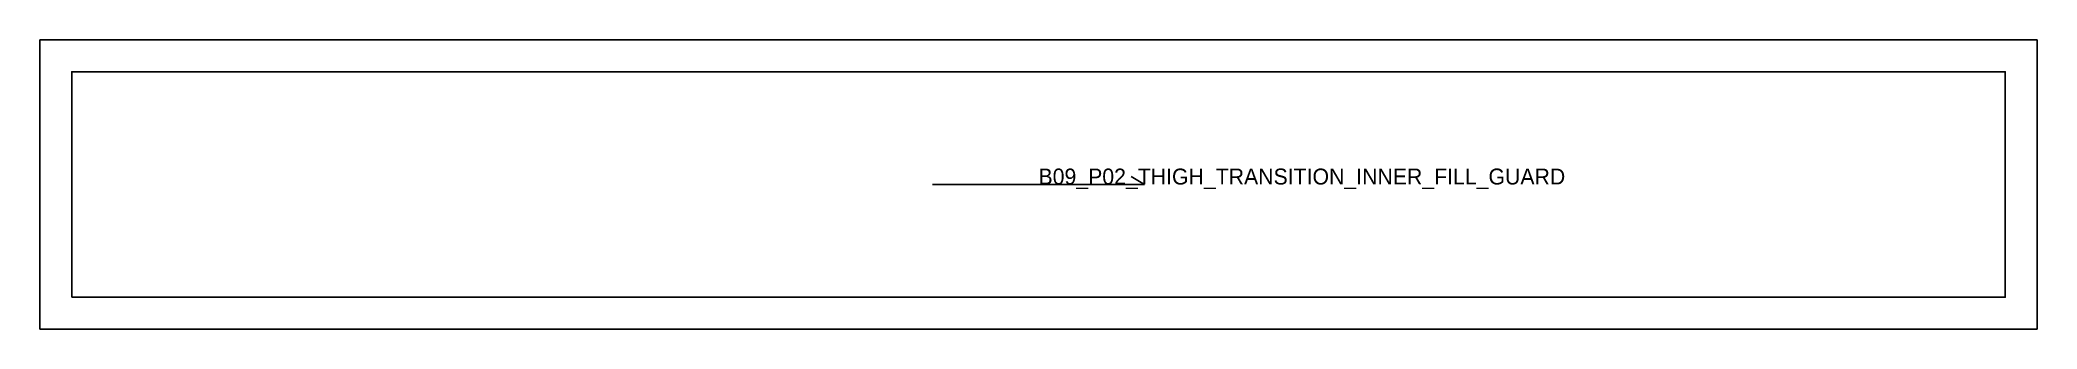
# Model space of a CAD drawing. Header units: millimetres. Extents: x -12 to 742, y -12 to 97.
import ezdxf

# ---------------------------------------------------------------- set-up
doc = ezdxf.new("R2010")
doc.units = ezdxf.units.MM
for name, color, linetype in [('CUT', 1, 'Continuous'), ('GRAIN', 3, 'Continuous'), ('LABEL', 7, 'Continuous'), ('SEW', 5, 'Continuous')]:
    doc.layers.add(name, color=color, linetype=linetype)

msp = doc.modelspace()

# ---------------------------------------------------------------- linework, layer by layer
at = {"layer": 'CUT'}
msp.add_lwpolyline([(-12, -12), (-12, 97), (742, 97), (742, -12), (-12, -12)], close=True, dxfattribs=at)
at = {"layer": 'GRAIN'}
for p, q in [((405, 42.5), (400, 45.5)), ((325, 42.5), (405, 42.5))]:
    msp.add_line(p, q, dxfattribs=at)
at = {"layer": 'SEW'}
msp.add_lwpolyline([(0, 0), (730, 0), (730, 85), (0, 85)], close=True, dxfattribs=at)

# ---------------------------------------------------------------- texts
at = {"layer": 'LABEL'}
msp.add_text('B09_P02_THIGH_TRANSITION_INNER_FILL_GUARD', height=6, dxfattribs=at).set_placement((365, 42.5))

doc.saveas('drawing.dxf')
